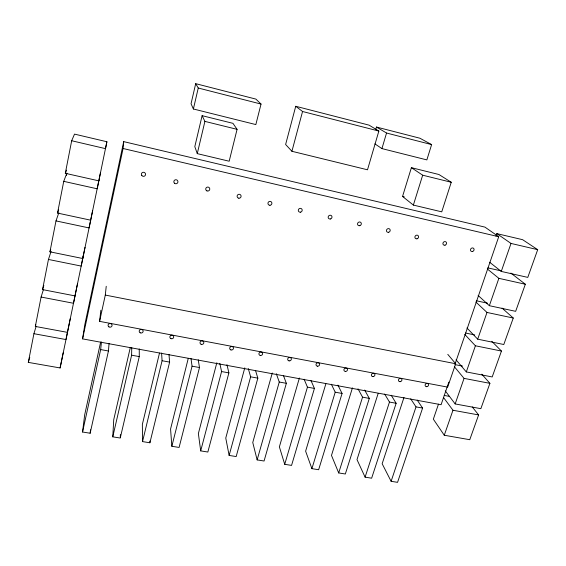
<?xml version="1.0" encoding="UTF-8"?>
<svg xmlns="http://www.w3.org/2000/svg" width="566" height="566" viewBox="0 0 566 566"><rect width="100%" height="100%" fill="white"/><g stroke="black" fill="none" stroke-linecap="round" stroke-linejoin="round"><path stroke-width="0.85" d="M139.25 348.918L139.278 356.594L120.254 438.034L112.768 436.839L131.616 355.2L131.751 347.538M120.289 437.178L120.388 434.596M112.768 436.839L113.738 419.661L130.293 347.595M100.635 342.069L84.674 414.885L82.544 432.014L90.15 433.231L108.446 350.991L109.061 343.371M448.831 382.142L441.091 404.711L82.579 338.878L123.077 148.504L123.713 141.627L484.942 227.115L498.731 236.722L455.142 363.761M82.544 432.014L100.663 349.576L101.441 341.97M447.784 354.344L455.68 363.747L447.656 387.123L99.588 321.361L105.297 295.077L106.231 286.29M90.15 433.231L90.518 429.799M99.588 321.361L100.861 310.253M82.579 338.878L84.78 324.842L123.713 141.627M100.493 172.665L98.852 180.858L65.309 173.309L71.684 140.743L74.514 134.114L106.896 141.748L60.102 367.95L28.3 362.382L33.918 333.699L36.125 326.299M67.467 332.369L35.333 326.44L41.092 297.044L43.455 289.445M75.023 295.905L42.549 289.601L48.45 259.454L51.082 251.403M85.027 247.356L82.763 258.52L49.942 251.82L55.992 220.903L58.843 212.731M90.701 220.188L57.527 213.071L63.739 181.346L66.866 173.09L66.371 175.63M106.896 141.748L105.517 148.653L71.684 140.743M92.661 210.474L89.103 227.935L55.992 220.903M98.909 180.306L97.203 188.803L63.739 181.346M60.102 367.95L63.173 352.859M70.283 318.524L65.981 339.558L33.918 333.699M77.57 283.368L73.495 303.27L41.092 297.044M83.52 254.629L81.2 266.077L48.45 259.454M195.695 83.662L191.046 103.769L193.388 108.99L255.839 124.577L261.039 104.066L255.889 99.1L195.695 83.662L198.256 88.027L193.388 108.99M202.104 115.676L194.81 146.636L197.272 153.634L229.173 161.225L237.076 129.338L232.951 123.338L202.104 115.676L204.913 121.393L197.272 153.634M159.499 353.035L142.363 424.358L142.533 441.593L149.898 442.775L169.623 362.106L168.972 354.38M142.533 441.593L162.081 360.733L161.586 353.021M188.28 358.32L170.571 428.993L171.838 446.277L179.097 447.437L199.487 367.532L198.234 359.75M171.838 446.277L192.065 366.181L190.961 358.412M216.835 362.749L198.369 433.556L200.697 450.89L207.849 452.029L228.89 372.874L226.966 364.66M200.697 450.89L221.582 371.551L219.813 363.344M295.735 106.274L285.625 144.493L291.922 151.285L367.504 169.793L378.859 131.064L369.074 125.143L295.735 106.274L302.555 111.502L378.859 131.064M291.922 151.285L302.555 111.502M244.774 367.886L225.763 438.056L229.124 455.432L236.171 456.557L257.841 378.138L255.577 370.695M229.124 455.432L250.646 376.829L248.276 368.572M272.281 373.015L252.761 442.492L257.134 459.903L264.067 461.014L286.354 383.316L283.417 375.442M257.134 459.903L279.264 382.029L276.307 373.73M299.4 378.003L279.378 446.864L284.719 464.311L291.554 465.401L314.427 388.418L310.96 380.501M28.3 362.382L29.757 357.387M375.739 129.543L376.468 127.046L419.866 138.21L431.625 144.592L426.856 159.902L381.937 148.596L374.911 143.891M284.719 464.311L307.444 387.151L304.112 379.241M381.937 148.596L386.543 133.031L376.468 127.046M35.333 326.44L35.821 324.827M325.86 383.826L305.619 451.173L311.908 468.655L318.637 469.73L342.076 393.448L337.923 385.128M311.908 468.655L335.206 392.196L331.351 384.243M402.546 196.444L411.39 167.67L438.926 174.512L451.251 182.259L441.742 211.84L413.364 205.083L402.546 196.444L404.258 196.855M352.441 387.894L331.485 455.418L338.694 472.935L345.331 473.997L369.315 398.393L364.638 390.038M413.364 205.083L422.682 175.198L411.39 167.67M42.549 289.601L43.844 285.469M338.694 472.935L362.544 397.162L357.995 388.814M378.138 393.504L356.997 459.606L365.091 477.152L371.636 478.199L396.15 403.268L391.212 395.273M365.091 477.152L389.479 402.058L384.661 394.07M49.942 251.82L50.721 249.472M403.983 397.438L382.149 463.738L391.113 481.305L397.558 482.338L422.59 408.072L417.184 400.042M391.113 481.305L416.017 406.883L410.725 398.86M438.48 404.131L433.337 419.173L444.268 435.24L469.759 439.704L478.617 414.935L472.256 406.919M495.979 236.072L496.821 233.617L522.609 239.687L537.7 249.67L527.788 277.39L501.271 271.425L489.632 262.256M444.268 435.24L452.97 410.251L443.687 397.728M481.815 374.19L489.908 383.345L480.852 408.673L455.163 403.933L464.056 378.378L454.342 366.669M491.797 341.333L501.455 351.054L492.194 376.949L466.306 371.919L475.398 345.784L464.757 334.414M502.042 308.081L513.263 318.028L503.797 344.51L477.697 339.175L486.993 312.446L475.865 302.018M510.879 273.081L525.34 284.245L515.654 311.328L489.349 305.69L498.865 278.338L487.326 268.97M501.271 271.425L511.013 243.437L496.821 233.617M57.527 213.071L58.645 209.901M65.309 173.309L66.54 170.133M100.663 349.576L108.446 350.991M131.616 355.2L139.278 356.594M162.081 360.733L169.623 362.106M192.065 366.181L199.487 367.532M221.582 371.551L228.89 372.874M250.646 376.829L257.841 378.138M279.264 382.029L286.354 383.316M307.444 387.151L314.427 388.418M335.206 392.196L342.076 393.448M362.544 397.162L369.315 398.393M389.479 402.058L396.15 403.268M416.017 406.883L422.59 408.072M452.97 410.251L478.617 414.935M444.19 395.422L449.326 396.377M464.056 378.378L489.908 383.345M105.297 295.077L455.68 363.747M454.774 364.575L462.535 366.089M475.398 345.784L501.455 351.054M465.5 333.034L474.74 334.93M486.993 312.446L513.263 318.028M476.551 300.822L487.552 303.192M498.865 278.338L525.34 284.245M487.85 267.895L501.497 270.965M511.013 243.437L537.7 249.67M123.077 148.504L498.731 236.722M204.913 121.393L237.076 129.338M422.682 175.198L451.251 182.259M198.256 88.027L261.039 104.066M386.543 133.031L431.625 144.592M478.121 295.452L489.349 305.69M466.957 327.99L477.697 339.175M456.04 359.827L466.306 371.919M445.279 390.88L455.163 403.933M149.856 441.048L149.898 442.775M426.743 386.677A1.804 1.571 -33.1 0 0 428.391 384.116A1.804 1.571 -33.1 0 0 425.384 384.321A1.804 1.571 -33.1 0 0 426.743 386.677M400.12 381.675A1.818 1.599 -31.6 0 0 401.761 379.093A1.818 1.599 -31.6 0 0 398.719 379.291A1.818 1.599 -31.6 0 0 400.12 381.675M372.966 376.602A1.832 1.62 -29.9 0 0 374.784 374.091A1.832 1.62 -29.9 0 0 371.721 374.084A1.832 1.62 -29.9 0 0 372.966 376.602M345.529 371.445A1.84 1.648 -27.9 0 0 347.34 368.912A1.84 1.648 -27.9 0 0 344.234 368.898A1.84 1.648 -27.9 0 0 345.529 371.445M317.54 366.202A1.854 1.677 -25.5 0 0 319.528 363.761A1.854 1.677 -25.5 0 0 316.408 363.535A1.854 1.677 -25.5 0 0 317.54 366.202M289.12 360.875A1.875 1.698 -22.7 0 0 291.285 358.533A1.875 1.698 -22.7 0 0 288.158 358.094A1.875 1.698 -22.7 0 0 289.12 360.875M260.261 355.448A1.889 1.726 -19.4 0 0 262.589 353.234A1.889 1.726 -19.4 0 0 259.476 352.568A1.889 1.726 -19.4 0 0 260.261 355.448M230.949 349.937A1.903 1.748 -15.7 0 0 233.447 347.849A1.903 1.748 -15.7 0 0 230.348 346.965A1.903 1.748 -15.7 0 0 230.949 349.937M201.178 344.319A1.924 1.769 -11.7 0 0 203.831 342.38A1.924 1.769 -11.7 0 0 200.767 341.277A1.924 1.769 -11.7 0 0 201.178 344.319M170.925 338.61A1.946 1.79 -7.4 0 0 173.734 336.834A1.946 1.79 -7.4 0 0 170.713 335.511A1.946 1.79 -7.4 0 0 170.925 338.61M140.198 332.801A1.974 1.811 -3.1 0 0 143.148 331.195A1.974 1.811 -3.1 0 0 140.191 329.653A1.974 1.811 -3.1 0 0 140.198 332.801M108.969 326.886A2.002 1.832 1 0 0 112.068 325.464A2.002 1.832 1 0 0 109.174 323.717A2.002 1.832 1 0 0 108.969 326.886M141.861 175.58A2.094 2.031 19.9 0 0 145.427 175.057A2.094 2.031 19.9 0 0 143.12 172.29A2.094 2.031 19.9 0 0 141.861 175.58M174.484 183.214A2.059 2.016 9.6 0 0 177.894 182.21A2.059 2.016 9.6 0 0 175.276 179.818A2.059 2.016 9.6 0 0 174.484 183.214M206.958 190.898A2.031 1.995 -8.5 0 0 209.774 188.803A2.031 1.995 -8.5 0 0 206.533 187.466A2.031 1.995 -8.5 0 0 206.958 190.898M238.845 198.206A2.009 1.967 -25.2 0 0 240.946 195.454A2.009 1.967 -25.2 0 0 237.508 195.079A2.009 1.967 -25.2 0 0 238.845 198.206M269.932 205.267A1.995 1.931 -34.1 0 0 271.63 202.281A1.995 1.931 -34.1 0 0 268.206 202.402A1.995 1.931 -34.1 0 0 269.932 205.267M300.369 212.193A1.981 1.896 -38.6 0 0 301.869 209.13A1.981 1.896 -38.6 0 0 298.501 209.491A1.981 1.896 -38.6 0 0 300.369 212.193M330.318 218.992A1.974 1.861 -41.2 0 0 331.612 215.879A1.974 1.861 -41.2 0 0 328.308 216.474A1.974 1.861 -41.2 0 0 330.318 218.992M359.785 225.678A1.96 1.825 -42.9 0 0 360.875 222.523A1.96 1.825 -42.9 0 0 357.641 223.344A1.96 1.825 -42.9 0 0 359.785 225.678M388.644 232.286A1.946 1.797 -44 0 0 389.762 229.159A1.946 1.797 -44 0 0 386.557 229.973A1.946 1.797 -44 0 0 388.644 232.286M417.05 238.788A1.939 1.762 -44.7 0 0 418.182 235.697A1.939 1.762 -44.7 0 0 415.012 236.503A1.939 1.762 -44.7 0 0 417.05 238.788M445.01 245.184A1.924 1.733 -45.3 0 0 446.164 242.128A1.924 1.733 -45.3 0 0 443.029 242.927A1.924 1.733 -45.3 0 0 445.01 245.184M472.66 251.445A1.917 1.705 -45.7 0 0 473.622 248.368A1.917 1.705 -45.7 0 0 470.558 249.38A1.917 1.705 -45.7 0 0 472.66 251.445"/></g></svg>
